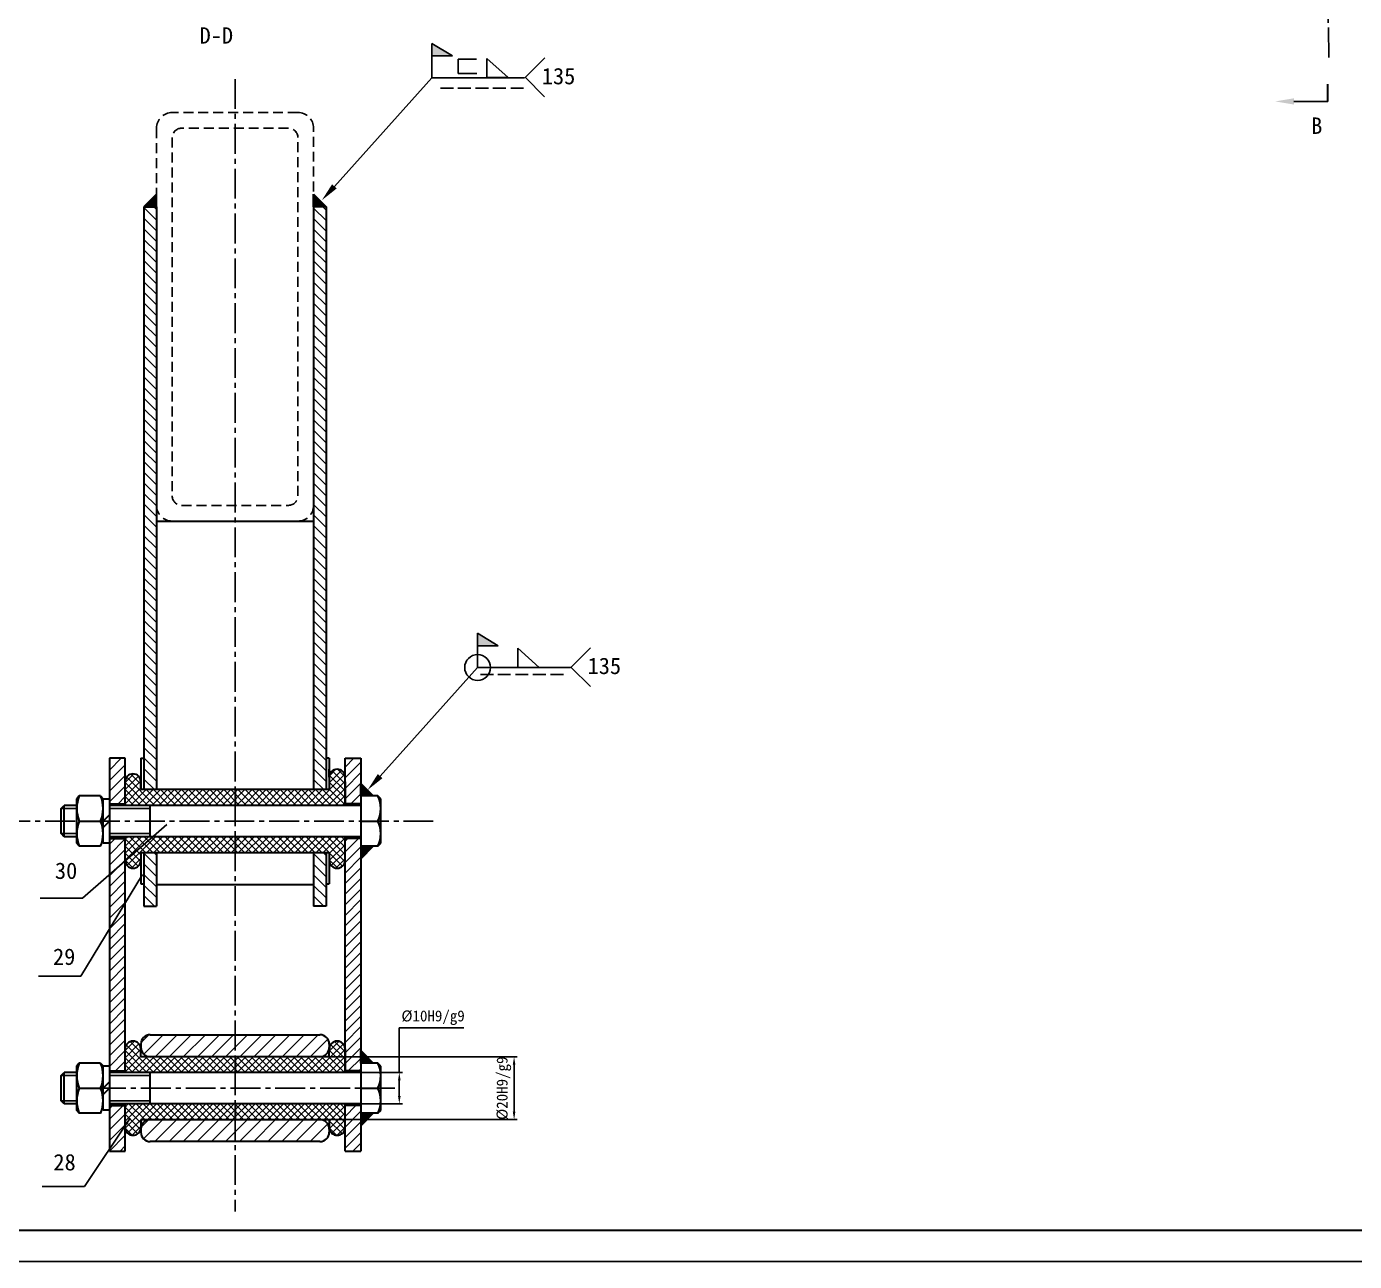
# Model space of a CAD drawing. Header units: millimetres. Extents: x -3782 to 4047, y 1014 to 3284.
# Drawn here: x -1564.1 to -1140.7, y 1432.9 to 1826.4 of the extents above; entities that cross this region are included whole.
import ezdxf

# ---------------------------------------------------------------- set-up
doc = ezdxf.new("R2010")
doc.units = ezdxf.units.MM
doc.linetypes.add('CENTER2', pattern=[28.575, 19.05, -3.175, 3.175, -3.175])
doc.linetypes.add('DASHED2', pattern=[9.525, 6.35, -3.175])
for name, color, linetype in [('尺寸', 4, 'CONTINUOUS'), ('点划线', 6, 'CENTER2'), ('细实线', 3, 'CONTINUOUS'), ('虚线', 4, 'DASHED2')]:
    doc.layers.add(name, color=color, linetype=linetype)
doc.layers.add('粗实线', color=2, linetype='CONTINUOUS', lineweight=30)
doc.styles.get("Standard").update_dxf_attribs({"font": '', "height": 3.5})
doc.styles.get('Standard').set_extended_font_data('SimSun')
doc.dimstyles.new('无偏差$0', dxfattribs={"dimtxt": 3.5, "dimasz": 2.5, "dimexe": 1, "dimexo": 0, "dimgap": 1, "dimtad": 1, "dimtoh": 1, "dimdec": 0, "dimzin": 0, "dimdsep": 46, "dimtxsty": 'Standard', "dimcen": 2.5, "dimclrd": 256, "dimadec": 0, "dimazin": 0, "dimtfac": 1, "dimtdec": 0, "dimtofl": 0, "dimtmove": 0, "dimatfit": 3, "dimfxl": 1, "dimtolj": 1, "dimtzin": 0, "dimarcsym": 0})

# ---------------------------------------------------------------- blocks, each defined once
blk = doc.blocks.new('*D336')
at = {"layer": '细实线', "lineweight": -2, "ltscale": 0.5}
for p, q in [((-1445.23, 1493.09), (-1445.23, 1507.28)), ((-1445.23, 1507.28), (-1424.69, 1507.28)), ((-1445.23, 1485.57), (-1445.23, 1490.59))]:
    blk.add_line(p, q, dxfattribs=at)
at = {"layer": '细实线', "color": 0, "lineweight": -2, "ltscale": 0.5}
for p, q in [((-1497.6, 1493.09), (-1444.23, 1493.09)), ((-1497.6, 1483.07), (-1444.23, 1483.07))]:
    blk.add_line(p, q, dxfattribs=at)
at = {"layer": '细实线', "ltscale": 0.5}
for points in [[(-1445.65, 1490.59), (-1444.81, 1490.59), (-1445.23, 1493.09)], [(-1445.65, 1485.57), (-1444.81, 1485.57), (-1445.23, 1483.07)]]:
    blk.add_solid(points, dxfattribs=at)
at = {"layer": '细实线', "color": 0, "ltscale": 0.5, "insert": (-1434.46, 1510.54), "char_height": 3.5, "attachment_point": 5}
blk.add_mtext('\\A1;%%c10H9/g9', dxfattribs=at)
blk = doc.blocks.new('*D337')
at = {"layer": '细实线', "color": 0, "lineweight": -2, "ltscale": 0.5}
for p, q in [((-1497.6, 1498.09), (-1407.63, 1498.09)), ((-1497.6, 1478.06), (-1407.63, 1478.06))]:
    blk.add_line(p, q, dxfattribs=at)
at = {"layer": '细实线', "lineweight": -2, "ltscale": 0.5}
blk.add_line((-1408.63, 1495.59), (-1408.63, 1480.56), dxfattribs=at)
at = {"layer": '细实线', "ltscale": 0.5}
for points in [[(-1409.05, 1495.59), (-1408.22, 1495.59), (-1408.63, 1498.09)], [(-1409.05, 1480.56), (-1408.22, 1480.56), (-1408.63, 1478.06)]]:
    blk.add_solid(points, dxfattribs=at)
at = {"layer": '细实线', "color": 0, "ltscale": 0.5, "insert": (-1411.89, 1488.08), "char_height": 3.5, "attachment_point": 5, "rotation": 90}
blk.add_mtext('\\A1;%%c20H9/g9', dxfattribs=at)

msp = doc.modelspace()

# ---------------------------------------------------------------- hatches: boundary and pattern name
at = {"layer": '粗实线', "ltscale": 0.5}
for points in [[(-1526.64, 1768.98), (-1522.64, 1768.98), (-1522.64, 1772.98)], [(-1472.56, 1772.98), (-1472.56, 1768.98), (-1468.55, 1768.98)], [(-1457.53, 1585.23), (-1457.53, 1581.23), (-1453.53, 1581.23)], [(-1453.53, 1565.2), (-1457.53, 1565.2), (-1457.53, 1561.2)], [(-1457.53, 1500.1), (-1457.53, 1496.09), (-1453.53, 1496.09)], [(-1453.53, 1480.07), (-1457.53, 1480.07), (-1457.53, 1476.07)]]:
    msp.add_hatch(color=256, dxfattribs=at).paths.add_polyline_path(points)
at = {"layer": '细实线', "ltscale": 0.5}
for points in [[(-1434.86, 1820.98), (-1434.86, 1817.04), (-1428.26, 1817.04)], [(-1420.27, 1633.04), (-1420.27, 1629.09), (-1413.67, 1629.09)]]:
    msp.add_hatch(color=256, dxfattribs=at).paths.add_polyline_path(points)
h = msp.add_hatch(dxfattribs=at)
h.set_pattern_fill('ANSI31', color=256, scale=0.751187, angle=90, style=0)
h.set_pattern_definition([(135, (-1526.6414, 1546.0864), (-1.686463, -1.686463), [])])
h.paths.add_polyline_path([(-1522.64, 1669.82), (-1522.64, 1768.98), (-1526.64, 1768.98), (-1526.64, 1593.24), (-1526.64, 1583.23), (-1522.64, 1583.23)])
h.paths.add_polyline_path([(-1472.56, 1583.23), (-1468.55, 1583.23), (-1468.55, 1593.24), (-1468.55, 1768.98), (-1472.56, 1768.98), (-1472.56, 1669.82)])
h.paths.add_polyline_path([(-1472.56, 1546.09), (-1468.55, 1546.09), (-1468.55, 1553.18), (-1468.55, 1563.2), (-1472.56, 1563.2)])
h.paths.add_polyline_path([(-1522.64, 1563.2), (-1526.64, 1563.2), (-1526.64, 1553.18), (-1526.64, 1546.09), (-1522.64, 1546.09)])
h = msp.add_hatch(dxfattribs=at)
h.set_pattern_fill('ANSI31', color=256, scale=0.751187, style=0)
h.set_pattern_definition([(45, (-1537.6588, 1468.0468), (-1.686463, 1.686463), [])])
h.paths.add_polyline_path([(-1457.53, 1567.7), (-1462.54, 1567.7), (-1462.54, 1560.69), (-1462.54, 1493.59), (-1457.53, 1493.59)])
h.paths.add_polyline_path([(-1532.65, 1567.7), (-1537.66, 1567.7), (-1537.66, 1493.59), (-1532.65, 1493.59)])
h.paths.add_polyline_path([(-1532.65, 1482.57), (-1537.66, 1482.57), (-1537.66, 1468.05), (-1532.65, 1468.05)])
h.paths.add_polyline_path([(-1457.53, 1482.57), (-1462.54, 1482.57), (-1462.54, 1475.56), (-1462.54, 1468.05), (-1457.53, 1468.05)])
h.paths.add_polyline_path([(-1457.53, 1593.24), (-1462.54, 1593.24), (-1462.54, 1578.72), (-1457.53, 1578.72)])
h.paths.add_polyline_path([(-1532.65, 1593.24), (-1537.66, 1593.24), (-1537.66, 1578.72), (-1532.65, 1578.72)])
h = msp.add_hatch(dxfattribs=at)
h.set_pattern_fill('ANSI37', color=256, scale=0.500792, angle=90, style=0)
h.set_pattern_definition([(135, (-1532.6509, 1473.0547), (-1.124309, -1.124309), []), (225, (-1532.6509, 1473.0547), (1.124309, -1.124309), [])])
h.paths.add_polyline_path([(-1462.54, 1585.73), (-1462.54, 1587.24, 0.414214), (-1465.04, 1589.74, 0.414214), (-1467.55, 1587.24), (-1467.55, 1586.23), (-1467.55, 1583.23), (-1497.6, 1583.23), (-1497.6, 1578.22), (-1462.54, 1578.22)])
h.paths.add_polyline_path([(-1462.54, 1568.21), (-1497.6, 1568.21), (-1497.6, 1563.2), (-1467.55, 1563.2), (-1467.55, 1560.69, 0.414214), (-1465.04, 1558.19, 0.414214), (-1462.54, 1560.69)])
h.paths.add_polyline_path([(-1497.6, 1568.21), (-1532.65, 1568.21), (-1532.65, 1560.69, 0.414214), (-1530.15, 1558.19, 0.414214), (-1527.64, 1560.69), (-1527.64, 1563.2), (-1497.6, 1563.2)])
h.paths.add_polyline_path([(-1497.6, 1583.23), (-1527.64, 1583.23), (-1527.64, 1585.73, 0.414214), (-1530.15, 1588.24, 0.414214), (-1532.65, 1585.73), (-1532.65, 1578.22), (-1497.6, 1578.22)])
h.paths.add_polyline_path([(-1497.6, 1498.09), (-1527.64, 1498.09), (-1527.64, 1500.6, 0.414214), (-1530.15, 1503.1, 0.414214), (-1532.65, 1500.6), (-1532.65, 1493.09), (-1497.6, 1493.09)])
h.paths.add_polyline_path([(-1462.54, 1500.6, 0.414214), (-1465.04, 1503.1, 0.414214), (-1467.55, 1500.6), (-1467.55, 1498.09), (-1497.6, 1498.09), (-1497.6, 1493.09), (-1462.54, 1493.09)])
h.paths.add_polyline_path([(-1462.54, 1483.07), (-1497.6, 1483.07), (-1497.6, 1478.06), (-1467.55, 1478.06), (-1467.55, 1475.56, 0.414214), (-1465.04, 1473.05, 0.414214), (-1462.54, 1475.56)])
h.paths.add_polyline_path([(-1497.6, 1483.07), (-1532.65, 1483.07), (-1532.65, 1475.56, 0.414214), (-1530.15, 1473.05, 0.414214), (-1527.64, 1475.56), (-1527.64, 1478.06), (-1497.6, 1478.06)])
h = msp.add_hatch(dxfattribs=at)
h.set_pattern_fill('ANSI31', color=256, scale=1.001583, style=0)
h.set_pattern_definition([(45, (-1527.643, 1471.0515), (-2.24862, 2.24862), [])])
h.paths.add_polyline_path([(-1497.6, 1505.11), (-1524.64, 1505.11, 0.414214), (-1527.64, 1502.1), (-1527.64, 1501.1, 0.414214), (-1524.64, 1498.09), (-1497.6, 1498.09)])
h.paths.add_polyline_path([(-1467.55, 1501.1), (-1467.55, 1502.1, 0.414214), (-1470.55, 1505.11), (-1497.6, 1505.11), (-1497.6, 1498.09), (-1470.55, 1498.09, 0.414214)])
h.paths.add_polyline_path([(-1467.55, 1474.06), (-1467.55, 1475.06, 0.414214), (-1470.55, 1478.06), (-1497.6, 1478.06), (-1497.6, 1471.05), (-1470.55, 1471.05, 0.414214)])
h.paths.add_polyline_path([(-1497.6, 1478.06), (-1524.64, 1478.06, 0.414214), (-1527.64, 1475.06), (-1527.64, 1474.06, 0.414214), (-1524.64, 1471.05), (-1497.6, 1471.05)])

# ---------------------------------------------------------------- linework, layer by layer
at = {"layer": '尺寸', "ltscale": 0.5}
for p, q in [((-1420.57, 1816.05), (-1426.48, 1816.05)), ((-1426.48, 1816.05), (-1426.48, 1811.44)), ((-1417.34, 1816.21), (-1417.34, 1810.14)), ((-1410.56, 1810.14), (-1417.34, 1816.21)), ((-1426.48, 1811.44), (-1420.48, 1811.44)), ((-1417.34, 1810.14), (-1410.56, 1810.14)), ((-1432.09, 1806.76), (-1427.97, 1806.76)), ((-1426.58, 1806.76), (-1422.46, 1806.76)), ((-1420.95, 1806.76), (-1416.83, 1806.76)), ((-1415.39, 1806.76), (-1411.27, 1806.76)), ((-1409.71, 1806.76), (-1405.59, 1806.76)), ((-1407.46, 1628.27), (-1407.46, 1622.19)), ((-1400.68, 1622.19), (-1407.46, 1628.27)), ((-1407.46, 1622.19), (-1400.68, 1622.19)), ((-1419.37, 1619.89), (-1415.25, 1619.89)), ((-1413.87, 1619.89), (-1409.74, 1619.89)), ((-1408.23, 1619.89), (-1404.11, 1619.89)), ((-1402.67, 1619.89), (-1398.55, 1619.89)), ((-1396.99, 1619.89), (-1392.87, 1619.89))]:
    msp.add_line(p, q, dxfattribs=at)
msp.add_circle((-1420.27, 1622.16), 4.11, dxfattribs=at)
at = {"layer": '点划线', "ltscale": 0.5}
for p, q in [((-1148.86, 1816.54), (-1150.86, 1931.57)), ((-1497.6, 1809.67), (-1497.6, 1448.73)), ((-1572.43, 1573.21), (-1434.41, 1573.21)), ((-1541.91, 1488.08), (-1446.62, 1488.08))]:
    msp.add_line(p, q, dxfattribs=at)
at = {"layer": '粗实线', "ltscale": 0.5}
for p, q in [((-1149.16, 1802.56), (-1149.16, 1808.03)), ((-1522.64, 1772.98), (-1526.64, 1768.98)), ((-1522.64, 1768.98), (-1522.64, 1772.98)), ((-1472.56, 1768.98), (-1472.56, 1772.98)), ((-1472.56, 1772.98), (-1468.55, 1768.98)), ((-1526.64, 1768.98), (-1526.64, 1593.24)), ((-1526.64, 1768.98), (-1522.64, 1768.98)), ((-1526.64, 1768.98), (-1522.64, 1768.98)), ((-1522.64, 1768.98), (-1522.64, 1669.82)), ((-1468.55, 1768.98), (-1472.56, 1768.98)), ((-1472.56, 1768.98), (-1472.56, 1669.82)), ((-1468.55, 1768.98), (-1468.55, 1593.24)), ((-1522.64, 1669.82), (-1522.64, 1583.23)), ((-1522.64, 1668.82), (-1472.56, 1668.82)), ((-1472.56, 1669.82), (-1472.56, 1583.23)), ((-1532.65, 1593.24), (-1537.66, 1593.24)), ((-1537.66, 1593.24), (-1537.66, 1468.05)), ((-1532.65, 1578.22), (-1532.65, 1593.24)), ((-1527.64, 1593.24), (-1527.64, 1593.24)), ((-1527.64, 1593.24), (-1527.64, 1583.23)), ((-1527.64, 1593.24), (-1526.64, 1593.24)), ((-1526.64, 1593.24), (-1526.64, 1583.23)), ((-1468.55, 1593.24), (-1468.55, 1583.23)), ((-1467.55, 1593.24), (-1468.55, 1593.24)), ((-1467.55, 1593.24), (-1467.55, 1593.24)), ((-1467.55, 1593.24), (-1467.55, 1583.23)), ((-1462.54, 1593.24), (-1457.53, 1593.24)), ((-1462.54, 1578.22), (-1462.54, 1593.24)), ((-1457.53, 1593.24), (-1457.53, 1468.05)), ((-1530.15, 1588.24), (-1530.15, 1588.24)), ((-1467.55, 1587.24), (-1467.55, 1589.74)), ((-1465.04, 1588.24), (-1465.04, 1588.24)), ((-1527.64, 1587.24), (-1527.64, 1586.23)), ((-1527.64, 1583.23), (-1527.64, 1585.73)), ((-1467.55, 1587.24), (-1467.55, 1586.23)), ((-1467.55, 1587.24), (-1467.55, 1586.23)), ((-1462.54, 1585.73), (-1462.54, 1578.22)), ((-1457.53, 1581.23), (-1457.53, 1585.23)), ((-1457.53, 1585.23), (-1453.53, 1581.23)), ((-1547.27, 1581.23), (-1548.08, 1580.3)), ((-1548.08, 1566.12), (-1548.08, 1580.3)), ((-1540.46, 1581.23), (-1547.27, 1581.23)), ((-1540.46, 1581.23), (-1539.66, 1580.3)), ((-1539.66, 1566.2), (-1539.66, 1580.3)), ((-1539.66, 1567.2), (-1539.66, 1579.22)), ((-1467.55, 1583.23), (-1527.64, 1583.23)), ((-1497.6, 1583.23), (-1497.6, 1578.22)), ((-1453.53, 1581.23), (-1457.53, 1581.23)), ((-1539.66, 1573.21), (-1537.66, 1575.22)), ((-1537.66, 1578.72), (-1532.65, 1578.72)), ((-1457.53, 1578.22), (-1537.66, 1578.22)), ((-1457.53, 1578.72), (-1462.54, 1578.72)), ((-1547.27, 1573.21), (-1540.46, 1573.21)), ((-1539.66, 1571.21), (-1537.66, 1573.21)), ((-1457.53, 1568.21), (-1537.66, 1568.21)), ((-1537.66, 1567.7), (-1532.65, 1567.7)), ((-1532.65, 1493.09), (-1532.65, 1568.21)), ((-1497.6, 1568.21), (-1497.6, 1563.2)), ((-1462.54, 1493.09), (-1462.54, 1568.21)), ((-1462.54, 1560.69), (-1462.54, 1568.21)), ((-1457.53, 1567.7), (-1462.54, 1567.7)), ((-1547.27, 1565.2), (-1548.08, 1566.12)), ((-1540.46, 1565.2), (-1547.27, 1565.2)), ((-1527.64, 1563.2), (-1527.64, 1553.18)), ((-1527.64, 1563.2), (-1467.55, 1563.2)), ((-1527.64, 1563.2), (-1527.64, 1560.69)), ((-1526.64, 1563.2), (-1526.64, 1553.18)), ((-1522.64, 1563.2), (-1522.64, 1546.09)), ((-1472.56, 1563.2), (-1472.56, 1546.09)), ((-1468.55, 1563.2), (-1468.55, 1553.18)), ((-1467.55, 1563.2), (-1467.55, 1560.69)), ((-1467.55, 1563.2), (-1467.55, 1560.69)), ((-1457.53, 1565.2), (-1457.53, 1561.2)), ((-1457.53, 1565.2), (-1453.53, 1565.2)), ((-1453.53, 1565.2), (-1457.53, 1561.2)), ((-1527.64, 1560.19), (-1527.64, 1559.19)), ((-1467.55, 1560.69), (-1467.55, 1553.18)), ((-1527.64, 1553.18), (-1527.64, 1553.18)), ((-1527.64, 1553.18), (-1526.64, 1553.18)), ((-1526.64, 1553.18), (-1526.64, 1546.09)), ((-1472.56, 1552.87), (-1522.64, 1552.87)), ((-1468.55, 1553.18), (-1468.55, 1546.09)), ((-1468.55, 1553.18), (-1467.55, 1553.18)), ((-1467.55, 1553.18), (-1467.55, 1553.18)), ((-1526.64, 1546.09), (-1522.64, 1546.09)), ((-1468.55, 1546.09), (-1472.56, 1546.09)), ((-1530.15, 1503.1), (-1530.15, 1503.1)), ((-1524.64, 1505.11), (-1470.55, 1505.11)), ((-1465.04, 1503.1), (-1465.04, 1503.1)), ((-1527.64, 1502.1), (-1527.64, 1501.1)), ((-1527.64, 1498.09), (-1527.64, 1500.6)), ((-1467.55, 1502.1), (-1467.55, 1501.1)), ((-1467.55, 1502.1), (-1467.55, 1501.1)), ((-1467.55, 1498.09), (-1467.55, 1500.6)), ((-1462.54, 1500.6), (-1462.54, 1493.09)), ((-1457.53, 1496.09), (-1457.53, 1500.1)), ((-1457.53, 1500.1), (-1453.53, 1496.09)), ((-1547.27, 1496.09), (-1548.08, 1495.17)), ((-1548.08, 1480.99), (-1548.08, 1495.17)), ((-1540.46, 1496.09), (-1547.27, 1496.09)), ((-1540.46, 1496.09), (-1539.66, 1495.17)), ((-1539.66, 1481.07), (-1539.66, 1495.17)), ((-1467.55, 1498.09), (-1527.64, 1498.09)), ((-1497.6, 1498.09), (-1497.6, 1493.09)), ((-1453.53, 1496.09), (-1457.53, 1496.09)), ((-1539.66, 1482.07), (-1539.66, 1494.09)), ((-1537.66, 1493.59), (-1532.65, 1493.59)), ((-1457.53, 1493.09), (-1537.66, 1493.09)), ((-1457.53, 1493.59), (-1462.54, 1493.59)), ((-1547.27, 1488.08), (-1540.46, 1488.08)), ((-1539.66, 1488.08), (-1537.66, 1490.08)), ((-1539.66, 1486.08), (-1537.66, 1488.08)), ((-1457.53, 1483.07), (-1537.66, 1483.07)), ((-1537.66, 1482.57), (-1532.65, 1482.57)), ((-1532.65, 1468.05), (-1532.65, 1483.07)), ((-1497.6, 1483.07), (-1497.6, 1478.06)), ((-1462.54, 1468.05), (-1462.54, 1483.07)), ((-1462.54, 1475.56), (-1462.54, 1483.07)), ((-1457.53, 1482.57), (-1462.54, 1482.57)), ((-1547.27, 1480.07), (-1548.08, 1480.99)), ((-1540.46, 1480.07), (-1547.27, 1480.07)), ((-1527.64, 1478.06), (-1467.55, 1478.06)), ((-1527.64, 1478.06), (-1527.64, 1475.56)), ((-1467.55, 1478.06), (-1467.55, 1475.56)), ((-1467.55, 1478.06), (-1467.55, 1475.56)), ((-1457.53, 1480.07), (-1457.53, 1476.07)), ((-1457.53, 1480.07), (-1453.53, 1480.07)), ((-1453.53, 1480.07), (-1457.53, 1476.07)), ((-1527.64, 1475.06), (-1527.64, 1474.06)), ((-1467.55, 1475.06), (-1467.55, 1474.06)), ((-1470.55, 1471.05), (-1524.64, 1471.05)), ((-1537.66, 1468.05), (-1532.65, 1468.05)), ((-1462.54, 1468.05), (-1457.53, 1468.05))]:
    msp.add_line(p, q, dxfattribs=at)
at = {"layer": '粗实线'}
for p, q in [((-1537.66, 1580.22), (-1539.66, 1580.22)), ((-1452.06, 1581.23), (-1457.53, 1581.23)), ((-1451.12, 1580.28), (-1452.06, 1581.23)), ((-1451.12, 1566.14), (-1451.12, 1580.28)), ((-1553.08, 1577.22), (-1552.08, 1578.22)), ((-1553.08, 1569.21), (-1553.08, 1577.22)), ((-1548.03, 1578.22), (-1552.08, 1578.22)), ((-1552.08, 1568.21), (-1552.08, 1578.22)), ((-1524.64, 1568.21), (-1524.64, 1578.22)), ((-1457.53, 1573.21), (-1452.07, 1573.21)), ((-1552.08, 1568.21), (-1553.08, 1569.21)), ((-1548.03, 1568.21), (-1552.08, 1568.21)), ((-1537.66, 1566.2), (-1539.66, 1566.2)), ((-1452.06, 1565.2), (-1457.53, 1565.2)), ((-1452.06, 1565.2), (-1451.12, 1566.14)), ((-1537.66, 1495.09), (-1539.66, 1495.09)), ((-1452.06, 1496.09), (-1457.53, 1496.09)), ((-1451.12, 1495.15), (-1452.06, 1496.09)), ((-1451.12, 1481.01), (-1451.12, 1495.15)), ((-1553.08, 1492.08), (-1552.08, 1493.09)), ((-1553.08, 1484.07), (-1553.08, 1492.08)), ((-1548.03, 1493.09), (-1552.08, 1493.09)), ((-1552.08, 1483.07), (-1552.08, 1493.09)), ((-1524.64, 1483.07), (-1524.64, 1493.09)), ((-1457.53, 1488.08), (-1452.07, 1488.08)), ((-1552.08, 1483.07), (-1553.08, 1484.07)), ((-1548.03, 1483.07), (-1552.08, 1483.07)), ((-1537.66, 1481.07), (-1539.66, 1481.07)), ((-1452.06, 1480.07), (-1457.53, 1480.07)), ((-1452.06, 1480.07), (-1451.12, 1481.01)), ((-1990.88, 1442.87), (-259.88, 1442.87))]:
    msp.add_line(p, q, dxfattribs=at)
at = {"layer": '粗实线', "ltscale": 0.5}
for centre, radius, start, end in [((-1530.15, 1585.73), 2.5, 90, 180), ((-1530.15, 1585.73), 2.5, 0, 90), ((-1465.04, 1587.24), 2.5, 90, 180), ((-1465.04, 1587.24), 2.5, 0, 90), ((-1537.66, 1577.22), 10.42, 157.3801, 202.6199), ((-1550.08, 1577.22), 10.42, 337.3801, 22.6199), ((-1537.66, 1569.21), 10.42, 157.3801, 202.6199), ((-1550.08, 1569.21), 10.42, 337.3801, 22.6199), ((-1530.15, 1560.69), 2.5, 180, 270), ((-1530.15, 1560.69), 2.5, 270, 0), ((-1465.04, 1560.69), 2.5, 180, 270), ((-1465.04, 1560.69), 2.5, 270, 0), ((-1530.15, 1500.6), 2.5, 90, 180), ((-1530.15, 1500.6), 2.5, 0, 90), ((-1524.64, 1502.1), 3, 90, 180), ((-1470.55, 1502.1), 3, 0, 90), ((-1465.04, 1500.6), 2.5, 90, 180), ((-1465.04, 1500.6), 2.5, 0, 90), ((-1524.64, 1501.1), 3, 180, 270), ((-1470.55, 1501.1), 3, 270, 0), ((-1537.66, 1492.08), 10.42, 157.3801, 202.6199), ((-1550.08, 1492.08), 10.42, 337.3801, 22.6199), ((-1537.66, 1484.07), 10.42, 157.3801, 202.6199), ((-1550.08, 1484.07), 10.42, 337.3801, 22.6199), ((-1524.64, 1475.06), 3, 90, 180), ((-1470.55, 1475.06), 3, 0, 90), ((-1530.15, 1475.56), 2.5, 180, 270), ((-1530.15, 1475.56), 2.5, 270, 0), ((-1524.64, 1474.06), 3, 180, 270), ((-1470.55, 1474.06), 3, 270, 0), ((-1465.04, 1475.56), 2.5, 180, 270), ((-1465.04, 1475.56), 2.5, 270, 0)]:
    msp.add_arc(centre, radius, start, end, dxfattribs=at)
at = {"layer": '粗实线'}
for centre in [(-1460.09, 1577.22), (-1460.09, 1569.21), (-1460.09, 1492.08), (-1460.09, 1484.07)]:
    msp.add_arc(centre, 8.96, 333.4507, 26.5493, dxfattribs=at)
at = {"layer": '细实线', "ltscale": 0.5}
for p, q in [((-1434.86, 1810.1), (-1434.86, 1820.98)), ((-1434.86, 1820.98), (-1428.26, 1817.04)), ((-1428.26, 1817.04), (-1434.86, 1817.04)), ((-1398.85, 1816.4), (-1405.07, 1810.23)), ((-1434.86, 1810.1), (-1405.28, 1810.1)), ((-1398.91, 1804.07), (-1405.1, 1810.25)), ((-1420.27, 1622.16), (-1420.27, 1633.04)), ((-1420.27, 1633.04), (-1413.67, 1629.09)), ((-1413.67, 1629.09), (-1420.27, 1629.09)), ((-1384.26, 1628.46), (-1390.48, 1622.28)), ((-1420.27, 1622.16), (-1390.69, 1622.16)), ((-1384.32, 1616.13), (-1390.51, 1622.31)), ((-1546.19, 1548.62), (-1519.35, 1572.13)), ((-1546.72, 1523.75), (-1527.13, 1556.16)), ((-1559.76, 1548.62), (-1546.19, 1548.62)), ((-1560.29, 1523.75), (-1546.72, 1523.75)), ((-1545.57, 1456.79), (-1531.02, 1478.54)), ((-1559.14, 1456.79), (-1545.57, 1456.79))]:
    msp.add_line(p, q, dxfattribs=at)
at = {"layer": '细实线'}
for p, q in [((-1553.08, 1577.22), (-1548.08, 1577.22)), ((-1537.66, 1577.22), (-1524.64, 1577.22)), ((-1553.08, 1569.21), (-1548.08, 1569.21)), ((-1537.66, 1569.21), (-1524.64, 1569.21)), ((-1553.08, 1492.08), (-1548.08, 1492.08)), ((-1537.66, 1492.08), (-1524.64, 1492.08)), ((-1553.08, 1484.07), (-1548.08, 1484.07)), ((-1537.66, 1484.07), (-1524.64, 1484.07)), ((-2015.88, 1432.87), (-249.88, 1432.87))]:
    msp.add_line(p, q, dxfattribs=at)
at = {"layer": '细实线', "linetype": 'ByBlock', "lineweight": -2, "ltscale": 0.5}
for points in [[(-1465.93, 1775.49), (-1434.86, 1810.1)], [(-1160.02, 1802.56), (-1149.16, 1802.56)], [(-1451.34, 1587.54), (-1420.27, 1622.16)]]:
    msp.add_lwpolyline(points, dxfattribs=at)
at = {"layer": '细实线', "ltscale": 0.5}
for points in [[(-1160.02, 1801.56), (-1166, 1802.56), (-1160.02, 1803.56)], [(-1466.67, 1776.15), (-1469.94, 1771.05), (-1465.19, 1774.82)], [(-1452.08, 1588.21), (-1455.35, 1583.11), (-1450.61, 1586.87)]]:
    msp.add_solid(points, dxfattribs=at)
at = {"layer": '虚线', "ltscale": 0.5}
for p, q in [((-1477.56, 1799.03), (-1517.63, 1799.03)), ((-1522.64, 1794.02), (-1522.64, 1673.83)), ((-1517.63, 1791.03), (-1517.63, 1676.82)), ((-1480.55, 1794.02), (-1514.64, 1794.02)), ((-1477.56, 1676.82), (-1477.56, 1791.03)), ((-1472.56, 1673.83), (-1472.56, 1794.02)), ((-1514.64, 1673.83), (-1480.55, 1673.83)), ((-1517.63, 1668.82), (-1477.56, 1668.82))]:
    msp.add_line(p, q, dxfattribs=at)
for centre, radius, start, end in [((-1517.63, 1794.02), 5.01, 90, 180), ((-1477.56, 1794.02), 5.01, 0, 90), ((-1514.64, 1791.03), 2.99, 90, 180), ((-1480.55, 1791.03), 2.99, 0, 90), ((-1514.64, 1676.82), 2.99, 180, 270), ((-1480.55, 1676.82), 2.99, 270, 0), ((-1517.63, 1673.83), 5.01, 180, 270), ((-1477.56, 1673.83), 5.01, 270, 0)]:
    msp.add_arc(centre, radius, start, end, dxfattribs=at)

# ---------------------------------------------------------------- texts
at = {"layer": '细实线', "ltscale": 0.5, "attachment_point": 1}
for s, insert, char_height in [('D-D', (-1508.91, 1826.21), 5.232), ('135', (-1399.79, 1813.24), 5.232), ('B', (-1154.5, 1797.44), 5.23), ('135', (-1385.2, 1625.29), 5.232), ('30', (-1555.03, 1560), 5.232), ('29', (-1555.64, 1532.6), 5.232), ('28', (-1555.52, 1467.11), 5.232)]:
    msp.add_mtext_dynamic_manual_height_columns(s, width=62.7273, gutter_width=17.5, heights=[0], dxfattribs=dict(at, insert=insert, char_height=char_height)).dxf.set("width", 93.7711)

# ---------------------------------------------------------------- dimensions: what is measured, and where the dimension line sits
at = {"layer": '细实线', "ltscale": 0.5}
for base, p1, p2, text, picture, middle in [((-1445.23, 1483.07), (-1497.6, 1493.09), (-1497.6, 1483.07), '%%c10H9/g9', '*D336', (-1434.46, 1507.28)), ((-1408.63, 1478.06), (-1497.6, 1498.09), (-1497.6, 1478.06), '%%c20H9/g9', '*D337', (-1408.63, 1488.08))]:
    dim = msp.add_linear_dim(base=base, p1=p1, p2=p2, angle=90, text=text, dimstyle='无偏差$0', dxfattribs=at)
    dim.commit()
    dim.dimension.update_dxf_attribs({"geometry": picture, "text_midpoint": middle, "dimtype": 160})

doc.saveas('drawing.dxf')
